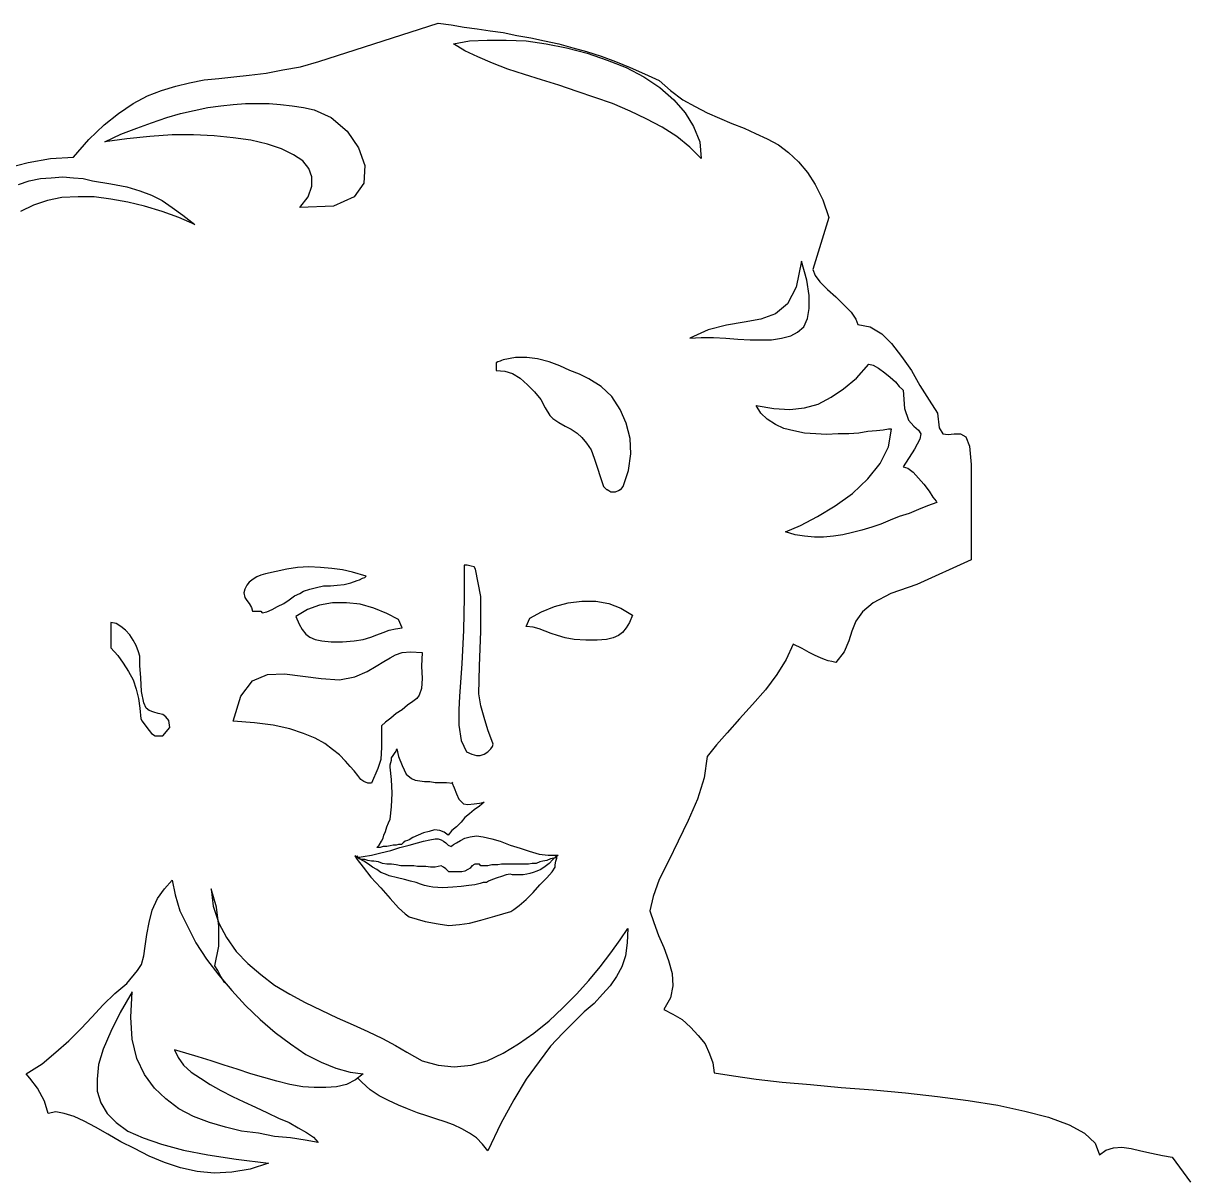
# Model space of a CAD drawing. Extents: x 14564 to 15453, y 74 to 1745.
# Drawn here: x 14948.1 to 15240.8, y 1455.3 to 1744.8 of the extents above; entities that cross this region are included whole.
import ezdxf

# ---------------------------------------------------------------- set-up
doc = ezdxf.new("R2010")
doc.units = 0
doc.header["$LTSCALE"] = 1270
doc.header["$MEASUREMENT"] = 0
doc.layers.get('0').update_dxf_attribs({"linetype": 'CONTINUOUS'})

msp = doc.modelspace()

# ---------------------------------------------------------------- linework, layer by layer
at = {"linetype": 'CONTINUOUS'}
for p, q in [((15022.21, 1735.23), (15052.12, 1744.81)), ((15052.12, 1744.81), (15055.38, 1744.43)), ((15055.38, 1744.43), (15058.64, 1743.85)), ((15058.64, 1743.85), (15061.9, 1743.47)), ((15061.9, 1743.47), (15065.15, 1742.89)), ((15065.15, 1742.89), (15068.41, 1742.51)), ((15068.41, 1742.51), (15071.86, 1741.75)), ((15071.86, 1741.75), (15075.31, 1741.17)), ((15075.31, 1741.17), (15078.76, 1740.4)), ((15055.95, 1739.63), (15059.98, 1740.4)), ((15058.82, 1737.91), (15055.95, 1739.63)), ((15059.98, 1740.4), (15064.38, 1740.59)), ((15064.38, 1740.59), (15069.18, 1740.59)), ((15069.18, 1740.59), (15074.16, 1740.4)), ((15074.16, 1740.4), (15079.15, 1739.63)), ((15078.76, 1740.4), (15082.4, 1739.63)), ((15079.15, 1739.63), (15084.32, 1738.68)), ((15082.4, 1739.63), (15085.86, 1738.68)), ((15084.32, 1738.68), (15089.5, 1737.33)), ((15085.86, 1738.68), (15089.3, 1737.72)), ((15062.08, 1736.37), (15058.82, 1737.91)), ((15065.73, 1734.84), (15062.08, 1736.37)), ((15089.3, 1737.72), (15092.95, 1736.57)), ((15089.5, 1737.33), (15094.48, 1735.61)), ((15092.95, 1736.57), (15096.59, 1735.23)), ((15094.48, 1735.61), (15099.28, 1733.7)), ((15008.98, 1732.35), (15013.2, 1733.12)), ((15013.2, 1733.12), (15017.61, 1733.88)), ((15017.61, 1733.88), (15022.21, 1735.23)), ((15069.56, 1733.31), (15065.73, 1734.84)), ((15073.78, 1731.97), (15069.56, 1733.31)), ((15096.59, 1735.23), (15100.24, 1733.7)), ((15099.28, 1733.7), (15103.68, 1731.4)), ((15100.24, 1733.7), (15103.87, 1732.16)), ((14986.36, 1729.09), (14989.81, 1729.86)), ((14989.81, 1729.86), (14993.45, 1730.63)), ((14993.45, 1730.63), (14997.1, 1731.01)), ((14997.1, 1731.01), (15000.93, 1731.4)), ((15000.93, 1731.4), (15004.76, 1731.78)), ((15004.76, 1731.78), (15008.98, 1732.35)), ((15077.99, 1730.63), (15073.78, 1731.97)), ((15082.4, 1729.28), (15077.99, 1730.63)), ((15103.68, 1731.4), (15107.71, 1728.71)), ((15103.87, 1732.16), (15107.52, 1730.44)), ((15107.52, 1730.44), (15110.39, 1727.94)), ((14975.63, 1724.68), (14979.27, 1726.6)), ((14979.27, 1726.6), (14982.72, 1727.94)), ((14982.72, 1727.94), (14986.36, 1729.09)), ((15087, 1727.75), (15082.4, 1729.28)), ((15091.42, 1726.22), (15087, 1727.75)), ((15107.71, 1728.71), (15111.16, 1725.64)), ((15110.39, 1727.94), (15113.46, 1725.64)), ((14971.98, 1722.19), (14975.63, 1724.68)), ((14990.96, 1722.96), (14994.41, 1723.72)), ((14994.41, 1723.72), (14997.67, 1724.11)), ((14997.67, 1724.11), (15000.74, 1724.49)), ((15000.74, 1724.49), (15003.8, 1724.68)), ((15003.8, 1724.68), (15006.87, 1724.68)), ((15006.87, 1724.68), (15009.75, 1724.68)), ((15009.75, 1724.68), (15012.62, 1724.49)), ((15012.62, 1724.49), (15015.5, 1724.11)), ((15015.5, 1724.11), (15018.38, 1723.72)), ((15018.38, 1723.72), (15021.06, 1723.15)), ((15095.82, 1724.68), (15091.42, 1726.22)), ((15100.24, 1722.76), (15095.82, 1724.68)), ((15111.16, 1725.64), (15114.03, 1722.38)), ((15113.46, 1725.64), (15116.52, 1723.92)), ((15116.52, 1723.92), (15119.59, 1722.38)), ((14968.35, 1719.32), (14971.98, 1722.19)), ((14980.23, 1719.89), (14984.06, 1721.23)), ((14984.06, 1721.23), (14987.52, 1722.19)), ((14987.52, 1722.19), (14990.96, 1722.96)), ((15021.06, 1723.15), (15025.28, 1721.23)), ((15025.28, 1721.23), (15029.3, 1717.79)), ((15104.26, 1720.85), (15100.24, 1722.76)), ((15108.29, 1718.74), (15104.26, 1720.85)), ((15114.03, 1722.38), (15116.15, 1718.93)), ((15119.59, 1722.38), (15122.66, 1721.04)), ((15122.66, 1721.04), (15125.73, 1719.7)), ((14964.51, 1715.67), (14968.35, 1719.32)), ((14972.56, 1717.02), (14976.58, 1718.55)), ((14976.58, 1718.55), (14980.23, 1719.89)), ((15029.3, 1717.79), (15032.18, 1713.57)), ((15111.93, 1716.44), (15108.29, 1718.74)), ((15116.15, 1718.93), (15117.68, 1715.1)), ((15125.73, 1719.7), (15128.8, 1718.55)), ((15128.8, 1718.55), (15131.67, 1717.2)), ((14960.67, 1711.27), (14964.51, 1715.67)), ((14968.53, 1715.1), (14972.56, 1717.02)), ((14974.09, 1715.86), (14968.53, 1715.1)), ((14979.84, 1716.44), (14974.09, 1715.86)), ((14985.4, 1716.83), (14979.84, 1716.44)), ((14990.78, 1716.83), (14985.4, 1716.83)), ((14995.95, 1716.63), (14990.78, 1716.83)), ((15000.74, 1716.06), (14995.95, 1716.63)), ((15005.15, 1715.48), (15000.74, 1716.06)), ((15009.36, 1714.53), (15005.15, 1715.48)), ((15115.19, 1713.76), (15111.93, 1716.44)), ((15117.68, 1715.1), (15118.06, 1710.88)), ((15131.67, 1717.2), (15134.55, 1715.86)), ((15134.55, 1715.86), (15137.42, 1714.33)), ((15012.82, 1713.37), (15009.36, 1714.53)), ((15015.88, 1711.84), (15012.82, 1713.37)), ((15032.18, 1713.57), (15033.71, 1709.15)), ((15118.06, 1710.88), (15115.19, 1713.76)), ((15137.42, 1714.33), (15139.91, 1712.41)), ((15139.91, 1712.41), (15142.41, 1710.11)), ((14944.19, 1708.58), (14949.36, 1709.92)), ((14949.36, 1709.92), (14954.92, 1710.88)), ((14954.92, 1710.88), (14960.67, 1711.27)), ((15018.18, 1710.31), (15015.88, 1711.84)), ((15019.72, 1708.38), (15018.18, 1710.31)), ((15033.71, 1709.15), (15033.52, 1704.75)), ((15142.41, 1710.11), (15144.71, 1707.43)), ((14952.43, 1705.9), (14955.11, 1706.09)), ((14955.11, 1706.09), (14957.99, 1706.28)), ((14957.99, 1706.28), (14960.67, 1706.09)), ((14960.67, 1706.09), (14963.16, 1705.9)), ((15020.48, 1706.28), (15019.72, 1708.38)), ((15020.48, 1703.98), (15020.48, 1706.28)), ((15144.71, 1707.43), (15146.63, 1704.36)), ((14946.87, 1704.36), (14949.55, 1705.32)), ((14949.55, 1705.32), (14952.43, 1705.9)), ((14963.16, 1705.9), (14965.46, 1705.32)), ((14965.46, 1705.32), (14970.07, 1704.55)), ((14970.07, 1704.55), (14974.09, 1703.79)), ((14974.09, 1703.79), (14977.35, 1702.83)), ((15019.53, 1701.29), (15020.48, 1703.98)), ((15033.52, 1704.75), (15031.03, 1701.29)), ((15146.63, 1704.36), (15148.54, 1700.53)), ((14954.15, 1700.34), (14950.71, 1699.19)), ((14957.8, 1701.1), (14954.15, 1700.34)), ((14961.83, 1701.29), (14957.8, 1701.1)), ((14965.85, 1701.29), (14961.83, 1701.29)), ((14970.07, 1700.72), (14965.85, 1701.29)), ((14974.28, 1699.95), (14970.07, 1700.72)), ((14977.35, 1702.83), (14980.23, 1701.68)), ((14980.23, 1701.68), (14982.91, 1700.34)), ((14982.91, 1700.34), (14985.4, 1698.61)), ((15017.42, 1698.61), (15019.53, 1701.29)), ((15031.03, 1701.29), (15025.86, 1698.99)), ((15148.54, 1700.53), (15150.07, 1696.12)), ((14950.71, 1699.19), (14947.45, 1697.66)), ((14978.5, 1698.99), (14974.28, 1699.95)), ((14982.91, 1697.66), (14978.5, 1698.99)), ((14987.13, 1696.12), (14982.91, 1697.66)), ((14985.4, 1698.61), (14988.09, 1696.69)), ((15025.86, 1698.99), (15017.42, 1698.61)), ((14991.15, 1694.4), (14987.13, 1696.12)), ((14988.09, 1696.69), (14991.15, 1694.4)), ((15150.07, 1696.12), (15146.05, 1683.08)), ((15143.17, 1685.19), (15141.83, 1678.68)), ((15144.51, 1680.4), (15143.17, 1685.19)), ((15146.05, 1683.08), (15146.63, 1681.55)), ((15145.09, 1676.56), (15144.51, 1680.4)), ((15146.63, 1681.55), (15147.77, 1680.02)), ((15147.77, 1680.02), (15149.69, 1678.1)), ((15141.83, 1678.68), (15139.72, 1674.46)), ((15149.69, 1678.1), (15151.8, 1676.19)), ((15139.72, 1674.46), (15136.66, 1671.97)), ((15145.09, 1673.3), (15145.09, 1676.56)), ((15151.8, 1676.19), (15153.72, 1674.27)), ((15153.72, 1674.27), (15155.63, 1672.35)), ((15136.66, 1671.97), (15133.02, 1670.63)), ((15144.71, 1670.81), (15145.09, 1673.3)), ((15155.63, 1672.35), (15156.79, 1670.63)), ((15124.38, 1669.09), (15119.78, 1667.94)), ((15128.8, 1669.86), (15124.38, 1669.09)), ((15133.02, 1670.63), (15128.8, 1669.86)), ((15142.21, 1667.37), (15143.75, 1668.71)), ((15143.75, 1668.71), (15144.71, 1670.81)), ((15156.79, 1670.63), (15157.36, 1669.28)), ((15157.36, 1669.28), (15160.42, 1668.71)), ((15160.42, 1668.71), (15163.31, 1666.98)), ((15119.78, 1667.94), (15115.19, 1665.83)), ((15115.19, 1665.83), (15118.06, 1666.02)), ((15118.06, 1666.02), (15121.13, 1666.02)), ((15121.13, 1666.02), (15124.2, 1665.83)), ((15124.2, 1665.83), (15127.26, 1665.64)), ((15127.26, 1665.64), (15130.33, 1665.45)), ((15130.33, 1665.45), (15133.02, 1665.45)), ((15133.02, 1665.45), (15135.69, 1665.45)), ((15135.69, 1665.45), (15138.19, 1665.83)), ((15138.19, 1665.83), (15140.49, 1666.41)), ((15140.49, 1666.41), (15142.21, 1667.37)), ((15163.31, 1666.98), (15165.8, 1664.49)), ((15165.8, 1664.49), (15168.29, 1661.23)), ((15067.07, 1659.89), (15066.69, 1659.69)), ((15066.69, 1659.69), (15066.69, 1657.78)), ((15067.64, 1660.08), (15067.07, 1659.89)), ((15068.03, 1660.27), (15067.64, 1660.08)), ((15068.41, 1660.46), (15068.03, 1660.27)), ((15071.48, 1661.04), (15068.41, 1660.46)), ((15074.35, 1661.04), (15071.48, 1661.04)), ((15077.04, 1660.65), (15074.35, 1661.04)), ((15079.91, 1659.89), (15077.04, 1660.65)), ((15082.6, 1658.93), (15079.91, 1659.89)), ((15156.98, 1655.86), (15160.05, 1659.32)), ((15160.05, 1659.32), (15161.19, 1659.12)), ((15168.29, 1661.23), (15170.78, 1657.78)), ((15066.69, 1657.78), (15068.79, 1657.59)), ((15068.79, 1657.59), (15070.71, 1657.02)), ((15070.71, 1657.02), (15072.63, 1655.86)), ((15085.09, 1657.78), (15082.6, 1658.93)), ((15087.58, 1656.82), (15085.09, 1657.78)), ((15089.88, 1655.67), (15087.58, 1656.82)), ((15161.19, 1659.12), (15162.54, 1658.35)), ((15162.54, 1658.35), (15164.07, 1657.2)), ((15164.07, 1657.2), (15165.41, 1656.06)), ((15170.78, 1657.78), (15172.89, 1653.95)), ((15072.63, 1655.86), (15074.55, 1654.13)), ((15074.55, 1654.13), (15076.27, 1652.41)), ((15092.95, 1653.76), (15089.88, 1655.67)), ((15095.63, 1651.26), (15092.95, 1653.76)), ((15153.72, 1653.18), (15156.98, 1655.86)), ((15165.41, 1656.06), (15166.75, 1654.9)), ((15166.75, 1654.9), (15167.71, 1653.76)), ((15167.71, 1653.76), (15168.48, 1652.99)), ((15172.89, 1653.95), (15175.19, 1650.3)), ((15076.27, 1652.41), (15077.81, 1650.5)), ((15077.81, 1650.5), (15078.95, 1648.38)), ((15097.74, 1648), (15095.63, 1651.26)), ((15147.39, 1649.34), (15150.65, 1651.07)), ((15150.65, 1651.07), (15153.72, 1653.18)), ((15168.48, 1652.99), (15168.67, 1652.8)), ((15168.67, 1652.8), (15169.05, 1648.2)), ((15078.95, 1648.38), (15080.11, 1646.47)), ((15099.28, 1644.55), (15097.74, 1648)), ((15133.02, 1647.04), (15131.86, 1648.96)), ((15131.86, 1648.96), (15136.27, 1648.2)), ((15136.27, 1648.2), (15140.3, 1648)), ((15140.3, 1648), (15143.94, 1648.38)), ((15143.94, 1648.38), (15147.39, 1649.34)), ((15169.05, 1648.2), (15170.01, 1645.32)), ((15175.19, 1650.3), (15177.29, 1647.04)), ((15080.11, 1646.47), (15080.87, 1645.7)), ((15080.87, 1645.7), (15082.4, 1644.74)), ((15082.4, 1644.74), (15083.94, 1643.78)), ((15134.55, 1645.51), (15133.02, 1647.04)), ((15136.66, 1644.17), (15134.55, 1645.51)), ((15170.01, 1645.32), (15171.36, 1643.78)), ((15177.29, 1647.04), (15177.68, 1643.41)), ((15083.94, 1643.78), (15085.47, 1643.02)), ((15085.47, 1643.02), (15087, 1642.06)), ((15087, 1642.06), (15088.16, 1640.91)), ((15100.24, 1640.72), (15099.28, 1644.55)), ((15138.76, 1643.21), (15136.66, 1644.17)), ((15141.25, 1642.64), (15138.76, 1643.21)), ((15143.94, 1642.06), (15141.25, 1642.64)), ((15146.81, 1641.87), (15143.94, 1642.06)), ((15149.5, 1641.68), (15146.81, 1641.87)), ((15152.37, 1641.87), (15149.5, 1641.68)), ((15155.06, 1641.87), (15152.37, 1641.87)), ((15157.55, 1642.06), (15155.06, 1641.87)), ((15159.85, 1642.44), (15157.55, 1642.06)), ((15161.96, 1642.64), (15159.85, 1642.44)), ((15163.68, 1642.82), (15161.96, 1642.64)), ((15165.03, 1643.02), (15163.68, 1642.82)), ((15165.8, 1643.02), (15165.03, 1643.02)), ((15165.03, 1638.61), (15165.8, 1643.02)), ((15171.36, 1643.78), (15172.5, 1642.82)), ((15172.5, 1642.82), (15173.08, 1641.87)), ((15173.08, 1641.87), (15172.89, 1640.52)), ((15177.68, 1643.41), (15178.64, 1641.87)), ((15178.64, 1641.87), (15179.98, 1641.68)), ((15179.98, 1641.68), (15181.51, 1641.87)), ((15181.51, 1641.87), (15183.05, 1641.87)), ((15183.05, 1641.87), (15184.39, 1641.1)), ((15088.16, 1640.91), (15089.3, 1639.57)), ((15089.3, 1639.57), (15090.46, 1637.85)), ((15100.42, 1636.89), (15100.24, 1640.72)), ((15172.89, 1640.52), (15171.54, 1638.03)), ((15184.39, 1641.1), (15185.35, 1638.8)), ((15185.35, 1638.8), (15185.73, 1634.2)), ((15090.46, 1637.85), (15091.22, 1635.73)), ((15099.85, 1632.67), (15100.42, 1636.89)), ((15162.92, 1634.39), (15165.03, 1638.61)), ((15171.54, 1638.03), (15168.67, 1633.63)), ((15091.22, 1635.73), (15093.52, 1628.64)), ((15159.85, 1630.56), (15162.92, 1634.39)), ((15168.67, 1633.63), (15169.82, 1633.24)), ((15169.82, 1633.24), (15171.16, 1632.29)), ((15185.73, 1634.2), (15185.73, 1610.24)), ((15098.51, 1628.64), (15099.85, 1632.67)), ((15156.02, 1626.91), (15159.85, 1630.56)), ((15171.16, 1632.29), (15172.5, 1630.75)), ((15172.5, 1630.75), (15173.85, 1629.21)), ((15093.52, 1628.64), (15094.29, 1627.87)), ((15094.29, 1627.87), (15094.48, 1627.87)), ((15094.48, 1627.87), (15094.86, 1627.68)), ((15094.86, 1627.68), (15095.44, 1627.3)), ((15095.44, 1627.3), (15096.02, 1627.3)), ((15096.02, 1627.3), (15096.59, 1627.3)), ((15096.59, 1627.3), (15097.35, 1627.68)), ((15097.35, 1627.68), (15097.74, 1627.87)), ((15097.74, 1627.87), (15097.93, 1627.87)), ((15097.93, 1627.87), (15098.51, 1628.64)), ((15173.85, 1629.21), (15175.19, 1627.49)), ((15175.19, 1627.49), (15176.15, 1625.96)), ((15151.61, 1623.85), (15156.02, 1626.91)), ((15177.1, 1624.61), (15174.8, 1623.85)), ((15176.15, 1625.96), (15176.92, 1625)), ((15176.92, 1625), (15177.1, 1624.61)), ((15147.2, 1621.17), (15151.61, 1623.85)), ((15170.2, 1621.93), (15167.71, 1621.17)), ((15172.5, 1622.89), (15170.2, 1621.93)), ((15174.8, 1623.85), (15172.5, 1622.89)), ((15139.15, 1617.33), (15142.98, 1618.86)), ((15142.98, 1618.86), (15147.2, 1621.17)), ((15160.81, 1618.48), (15158.32, 1617.72)), ((15163.11, 1619.25), (15160.81, 1618.48)), ((15165.41, 1620.21), (15163.11, 1619.25)), ((15167.71, 1621.17), (15165.41, 1620.21)), ((15141.64, 1616.56), (15139.15, 1617.33)), ((15143.94, 1616.18), (15141.64, 1616.56)), ((15146.43, 1615.99), (15143.94, 1616.18)), ((15148.73, 1615.99), (15146.43, 1615.99)), ((15151.23, 1616.18), (15148.73, 1615.99)), ((15153.53, 1616.56), (15151.23, 1616.18)), ((15156.02, 1617.14), (15153.53, 1616.56)), ((15158.32, 1617.72), (15156.02, 1617.14)), ((15185.73, 1610.24), (15172.12, 1604.1)), ((15008.79, 1606.79), (15007.64, 1606.4)), ((15011.48, 1607.36), (15008.79, 1606.79)), ((15014.16, 1607.94), (15011.48, 1607.36)), ((15016.84, 1608.32), (15014.16, 1607.94)), ((15019.72, 1608.51), (15016.84, 1608.32)), ((15022.6, 1608.32), (15019.72, 1608.51)), ((15025.47, 1608.13), (15022.6, 1608.32)), ((15028.15, 1607.74), (15025.47, 1608.13)), ((15030.65, 1607.17), (15028.15, 1607.74)), ((15034.09, 1606.21), (15030.65, 1607.17)), ((15058.64, 1608.9), (15058.64, 1600.84)), ((15059.4, 1608.9), (15058.64, 1608.9)), ((15060.36, 1608.7), (15059.4, 1608.9)), ((15061.13, 1608.51), (15060.36, 1608.7)), ((15061.51, 1607.94), (15061.13, 1608.51)), ((15062.85, 1601.04), (15061.51, 1607.94)), ((15004.19, 1603.91), (15003.62, 1602.95)), ((15004.76, 1604.68), (15004.19, 1603.91)), ((15005.72, 1605.44), (15004.76, 1604.68)), ((15006.69, 1606.02), (15005.72, 1605.44)), ((15007.64, 1606.4), (15006.69, 1606.02)), ((15021.64, 1603.34), (15023.36, 1603.72)), ((15023.36, 1603.72), (15025.09, 1603.72)), ((15025.09, 1603.72), (15026.81, 1603.91)), ((15026.81, 1603.91), (15028.53, 1604.1)), ((15028.53, 1604.1), (15030.26, 1604.48)), ((15030.26, 1604.48), (15031.79, 1605.07)), ((15031.79, 1605.07), (15032.37, 1605.25)), ((15032.37, 1605.25), (15033.14, 1605.64)), ((15033.14, 1605.64), (15033.71, 1605.83)), ((15033.71, 1605.83), (15034.09, 1606.21)), ((15172.12, 1604.1), (15165.6, 1601.81)), ((15003.62, 1602.95), (15003.43, 1601.99)), ((15003.43, 1601.99), (15003.62, 1600.84)), ((15003.62, 1600.84), (15004.19, 1600.08)), ((15014.74, 1600.27), (15016.08, 1601.23)), ((15016.08, 1601.23), (15017.42, 1601.81)), ((15017.42, 1601.81), (15018.38, 1602.38)), ((15018.38, 1602.38), (15019.91, 1602.95)), ((15019.91, 1602.95), (15021.64, 1603.34)), ((15058.64, 1600.84), (15058.44, 1592.6)), ((15062.85, 1592.41), (15062.85, 1601.04)), ((15165.6, 1601.81), (15161.19, 1599.51)), ((15004.19, 1600.08), (15004.76, 1599.31)), ((15004.76, 1599.31), (15005.34, 1598.35)), ((15005.34, 1598.35), (15005.53, 1597.39)), ((15009.18, 1597.2), (15010.52, 1597.78)), ((15010.52, 1597.78), (15011.86, 1598.55)), ((15011.86, 1598.55), (15013.39, 1599.31)), ((15013.39, 1599.31), (15014.74, 1600.27)), ((15019.34, 1597.78), (15016.46, 1596.05)), ((15022.4, 1598.92), (15019.34, 1597.78)), ((15025.66, 1599.51), (15022.4, 1598.92)), ((15029.12, 1599.51), (15025.66, 1599.51)), ((15032.56, 1599.12), (15029.12, 1599.51)), ((15036.01, 1598.16), (15032.56, 1599.12)), ((15039.27, 1596.82), (15036.01, 1598.16)), ((15077.99, 1597.2), (15081.25, 1598.55)), ((15081.25, 1598.55), (15084.7, 1599.51)), ((15084.7, 1599.51), (15088.16, 1599.88)), ((15088.16, 1599.88), (15091.6, 1599.88)), ((15091.6, 1599.88), (15094.86, 1599.31)), ((15094.86, 1599.31), (15097.93, 1598.16)), ((15097.93, 1598.16), (15100.81, 1596.43)), ((15161.19, 1599.51), (15158.51, 1597.2)), ((15005.53, 1597.39), (15006.3, 1597.39)), ((15006.3, 1597.39), (15007.06, 1597.39)), ((15007.06, 1597.39), (15007.64, 1597.39)), ((15007.64, 1597.39), (15008.02, 1597.01)), ((15008.02, 1597.01), (15009.18, 1597.2)), ((15016.46, 1596.05), (15017.23, 1594.13)), ((15042.14, 1595.29), (15039.27, 1596.82)), ((15043.1, 1593.18), (15042.14, 1595.29)), ((15074.16, 1593.56), (15075.12, 1595.67)), ((15075.12, 1595.67), (15077.99, 1597.2)), ((15100.81, 1596.43), (15100.04, 1594.52)), ((15156.79, 1594.9), (15155.83, 1592.41)), ((15158.51, 1597.2), (15156.79, 1594.9)), ((14970.07, 1594.52), (14970.07, 1588.19)), ((14971.41, 1594.33), (14970.07, 1594.52)), ((14972.56, 1593.56), (14971.41, 1594.33)), ((14973.71, 1592.6), (14972.56, 1593.56)), ((14974.86, 1591.45), (14973.71, 1592.6)), ((15017.23, 1594.13), (15017.99, 1592.79)), ((15017.99, 1592.79), (15018.95, 1591.64)), ((15036.78, 1591.45), (15038.31, 1592.03)), ((15038.31, 1592.03), (15039.84, 1592.6)), ((15039.84, 1592.6), (15041.38, 1592.99)), ((15041.38, 1592.99), (15043.1, 1593.18)), ((15058.44, 1592.6), (15058.06, 1584.17)), ((15062.47, 1583.59), (15062.85, 1592.41)), ((15075.89, 1593.36), (15074.16, 1593.56)), ((15077.42, 1592.99), (15075.89, 1593.36)), ((15078.95, 1592.41), (15077.42, 1592.99)), ((15080.48, 1591.83), (15078.95, 1592.41)), ((15098.32, 1592.03), (15097.35, 1591.26)), ((15099.28, 1593.18), (15098.32, 1592.03)), ((15100.04, 1594.52), (15099.28, 1593.18)), ((15155.83, 1592.41), (15155.06, 1589.92)), ((14975.63, 1590.11), (14974.86, 1591.45)), ((14976.4, 1588.77), (14975.63, 1590.11)), ((15018.95, 1591.64), (15019.91, 1590.87)), ((15019.91, 1590.87), (15021.25, 1590.3)), ((15021.25, 1590.3), (15022.97, 1589.92)), ((15022.97, 1589.92), (15025.28, 1589.73)), ((15025.28, 1589.73), (15028.15, 1589.73)), ((15028.15, 1589.73), (15031.03, 1589.92)), ((15031.03, 1589.92), (15033.33, 1590.3)), ((15033.33, 1590.3), (15035.25, 1590.87)), ((15035.25, 1590.87), (15036.78, 1591.45)), ((15082.02, 1591.26), (15080.48, 1591.83)), ((15083.94, 1590.69), (15082.02, 1591.26)), ((15086.24, 1590.3), (15083.94, 1590.69)), ((15089.12, 1590.11), (15086.24, 1590.3)), ((15091.99, 1590.11), (15089.12, 1590.11)), ((15094.29, 1590.3), (15091.99, 1590.11)), ((15096.02, 1590.69), (15094.29, 1590.3)), ((15097.35, 1591.26), (15096.02, 1590.69)), ((15141.07, 1589.15), (15139.34, 1585.31)), ((15143.37, 1588), (15141.07, 1589.15)), ((15155.06, 1589.92), (15153.91, 1587.23)), ((14970.07, 1588.19), (14971.79, 1586.27)), ((14971.79, 1586.27), (14973.14, 1584.36)), ((14976.97, 1587.23), (14976.4, 1588.77)), ((14977.35, 1586.08), (14976.97, 1587.23)), ((14977.35, 1583.78), (14977.35, 1586.08)), ((15040.04, 1585.7), (15041.38, 1586.47)), ((15041.38, 1586.47), (15043.1, 1587.04)), ((15043.1, 1587.04), (15045.21, 1587.23)), ((15045.21, 1587.23), (15048.09, 1587.04)), ((15048.09, 1587.04), (15047.9, 1583.59)), ((15145.09, 1587.04), (15143.37, 1588)), ((15146.63, 1586.27), (15145.09, 1587.04)), ((15147.97, 1585.7), (15146.63, 1586.27)), ((15153.91, 1587.23), (15151.8, 1584.55)), ((14973.14, 1584.36), (14974.48, 1582.25)), ((14977.54, 1580.71), (14977.35, 1583.78)), ((15034.29, 1582.25), (15036.59, 1583.59)), ((15036.59, 1583.59), (15038.51, 1584.74)), ((15038.51, 1584.74), (15040.04, 1585.7)), ((15047.9, 1583.59), (15048.09, 1580.52)), ((15058.06, 1584.17), (15057.48, 1576.12)), ((15062.27, 1576.69), (15062.47, 1583.59)), ((15139.34, 1585.31), (15137.04, 1581.48)), ((15148.93, 1585.31), (15147.97, 1585.7)), ((15149.88, 1584.93), (15148.93, 1585.31)), ((15150.84, 1584.74), (15149.88, 1584.93)), ((15151.8, 1584.55), (15150.84, 1584.74)), ((14974.48, 1582.25), (14975.63, 1580.14)), ((14977.74, 1577.26), (14977.54, 1580.71)), ((15005.53, 1579.95), (15009.36, 1581.48)), ((15009.36, 1581.48), (15013.58, 1581.67)), ((15013.58, 1581.67), (15018.18, 1581.1)), ((15018.18, 1581.1), (15022.79, 1580.52)), ((15022.79, 1580.52), (15027.39, 1580.14)), ((15027.39, 1580.14), (15031.22, 1580.91)), ((15031.22, 1580.91), (15034.29, 1582.25)), ((15048.09, 1580.52), (15047.9, 1578.03)), ((15137.04, 1581.48), (15134.16, 1577.65)), ((14975.63, 1580.14), (14976.4, 1577.84)), ((14976.4, 1577.84), (14976.97, 1575.54)), ((15002.66, 1576.12), (15005.53, 1579.95)), ((15047.9, 1578.03), (15047.32, 1576.31)), ((15134.16, 1577.65), (15130.9, 1574.01)), ((14976.97, 1575.54), (14977.35, 1573.05)), ((14978.31, 1574.39), (14977.74, 1577.26)), ((14978.89, 1573.05), (14978.31, 1574.39)), ((15000.74, 1569.79), (15002.66, 1576.12)), ((15045.79, 1574.78), (15044.45, 1573.82)), ((15046.75, 1575.54), (15045.79, 1574.78)), ((15047.32, 1576.31), (15046.75, 1575.54)), ((15057.48, 1576.12), (15057.29, 1572.66)), ((15062.85, 1573.62), (15062.27, 1576.69)), ((14977.35, 1573.05), (14977.54, 1570.36)), ((14979.65, 1572.47), (14978.89, 1573.05)), ((14980.8, 1572.09), (14979.65, 1572.47)), ((14981.96, 1571.7), (14980.8, 1572.09)), ((14983.1, 1571.52), (14981.96, 1571.7)), ((14983.87, 1570.94), (14983.1, 1571.52)), ((15041.57, 1571.7), (15040.23, 1570.56)), ((15043.1, 1572.66), (15041.57, 1571.7)), ((15044.45, 1573.82), (15043.1, 1572.66)), ((15057.29, 1572.66), (15057.29, 1568.83)), ((15063.62, 1570.75), (15062.85, 1573.62)), ((15130.9, 1574.01), (15127.64, 1570.36)), ((14977.54, 1570.36), (14977.93, 1569.79)), ((14977.93, 1569.79), (14979.08, 1568.26)), ((14984.63, 1569.98), (14983.87, 1570.94)), ((14984.83, 1568.26), (14984.63, 1569.98)), ((15006.11, 1569.4), (15000.74, 1569.79)), ((15010.71, 1568.83), (15006.11, 1569.4)), ((15014.92, 1567.87), (15010.71, 1568.83)), ((15038.89, 1569.6), (15037.93, 1568.64)), ((15037.93, 1568.64), (15037.93, 1563.27)), ((15040.23, 1570.56), (15038.89, 1569.6)), ((15057.29, 1568.83), (15057.87, 1565)), ((15064.57, 1567.68), (15063.62, 1570.75)), ((15127.64, 1570.36), (15124.58, 1566.91)), ((14979.08, 1568.26), (14980.23, 1566.73)), ((14980.23, 1566.73), (14981.19, 1566.14)), ((14981.19, 1566.14), (14983.1, 1566.14)), ((14983.1, 1566.14), (14984.83, 1568.26)), ((15018.38, 1566.73), (15014.92, 1567.87)), ((15021.25, 1565.57), (15018.38, 1566.73)), ((15065.92, 1564.04), (15064.57, 1567.68)), ((15124.58, 1566.91), (15121.9, 1563.84)), ((15023.74, 1564.23), (15021.25, 1565.57)), ((15025.66, 1562.7), (15023.74, 1564.23)), ((15027.39, 1561.35), (15025.66, 1562.7)), ((15037.93, 1563.27), (15037.74, 1560.21)), ((15041.57, 1562.31), (15041.77, 1562.89)), ((15041.77, 1562.89), (15042.14, 1560.97)), ((15057.87, 1565), (15059.21, 1562.12)), ((15064.57, 1562.12), (15065.34, 1562.89)), ((15065.34, 1562.89), (15065.73, 1563.47)), ((15065.73, 1563.47), (15065.92, 1564.04)), ((15121.9, 1563.84), (15119.59, 1560.97)), ((15028.92, 1559.82), (15027.39, 1561.35)), ((15030.07, 1558.48), (15028.92, 1559.82)), ((15037.74, 1560.21), (15036.97, 1557.91)), ((15040.23, 1559.44), (15040.42, 1560.01)), ((15040.42, 1560.58), (15040.81, 1561.17)), ((15040.42, 1560.01), (15040.42, 1560.58)), ((15040.81, 1561.17), (15041.19, 1561.74)), ((15041.19, 1561.74), (15041.57, 1562.31)), ((15042.14, 1560.97), (15043.1, 1558.67)), ((15059.21, 1562.12), (15060.55, 1561.54)), ((15060.55, 1561.54), (15061.7, 1561.17)), ((15061.7, 1561.17), (15062.66, 1561.17)), ((15062.66, 1561.17), (15063.62, 1561.54)), ((15063.62, 1561.54), (15064.57, 1562.12)), ((15119.59, 1560.97), (15118.82, 1555.6)), ((15031.03, 1557.32), (15030.07, 1558.48)), ((15031.99, 1556.18), (15031.03, 1557.32)), ((15036.97, 1557.91), (15035.44, 1554.26)), ((15040.04, 1558.86), (15040.23, 1559.44)), ((15040.04, 1558.28), (15040.04, 1558.86)), ((15040.42, 1555.22), (15040.04, 1558.28)), ((15043.1, 1558.67), (15044.06, 1556.56)), ((15032.75, 1555.22), (15031.99, 1556.18)), ((15033.52, 1554.65), (15032.75, 1555.22)), ((15034.48, 1554.26), (15033.52, 1554.65)), ((15035.44, 1554.26), (15034.48, 1554.26)), ((15040.61, 1551.77), (15040.42, 1555.22)), ((15044.06, 1556.56), (15045.4, 1555.41)), ((15045.4, 1555.41), (15046.36, 1555.02)), ((15046.36, 1555.02), (15047.52, 1554.84)), ((15047.52, 1554.84), (15048.66, 1554.65)), ((15048.66, 1554.65), (15050.01, 1554.65)), ((15050.01, 1554.65), (15051.35, 1554.45)), ((15051.35, 1554.45), (15052.69, 1554.45)), ((15052.69, 1554.45), (15054.22, 1554.45)), ((15054.22, 1554.45), (15055.76, 1554.26)), ((15055.57, 1554.45), (15056.14, 1553.11)), ((15055.76, 1554.26), (15055.57, 1554.45)), ((15118.82, 1555.6), (15117.1, 1550.23)), ((15040.42, 1548.32), (15040.61, 1551.77)), ((15056.14, 1553.11), (15056.72, 1551.58)), ((15056.72, 1551.58), (15057.29, 1550.23)), ((15040.04, 1545.25), (15040.42, 1548.32)), ((15057.29, 1550.23), (15058.44, 1549.09)), ((15058.44, 1549.09), (15059.59, 1548.89)), ((15059.59, 1548.89), (15061.13, 1549.09)), ((15061.13, 1549.09), (15062.47, 1549.28)), ((15062.47, 1548.51), (15061.13, 1547.56)), ((15063.62, 1549.47), (15062.47, 1548.51)), ((15062.47, 1549.28), (15063.62, 1549.47)), ((15117.1, 1550.23), (15114.8, 1544.87)), ((15039.65, 1544.3), (15040.04, 1545.25)), ((15058.82, 1545.63), (15057.87, 1544.48)), ((15059.98, 1546.59), (15058.82, 1545.63)), ((15061.13, 1547.56), (15059.98, 1546.59)), ((15038.51, 1541.23), (15038.89, 1542.18)), ((15038.89, 1542.18), (15039.27, 1543.33)), ((15039.27, 1543.33), (15039.65, 1544.3)), ((15049.82, 1542.18), (15048.47, 1541.8)), ((15051.16, 1542.57), (15049.82, 1542.18)), ((15052.5, 1542.37), (15051.16, 1542.57)), ((15053.65, 1541.99), (15052.5, 1542.37)), ((15055.57, 1542.37), (15054.61, 1541.23)), ((15056.72, 1543.33), (15055.57, 1542.37)), ((15057.87, 1544.48), (15056.72, 1543.33)), ((15114.8, 1544.87), (15112.31, 1539.69)), ((15037.35, 1538.74), (15037.93, 1539.69)), ((15037.93, 1539.69), (15038.31, 1540.46)), ((15038.31, 1540.46), (15038.51, 1541.23)), ((15043.3, 1539.31), (15042.91, 1538.92)), ((15043.87, 1539.69), (15043.3, 1539.31)), ((15044.45, 1539.88), (15043.87, 1539.69)), ((15044.83, 1540.08), (15044.45, 1539.88)), ((15045.79, 1540.65), (15044.83, 1540.08)), ((15044.83, 1538.74), (15046.94, 1539.31)), ((15047.13, 1541.23), (15045.79, 1540.65)), ((15046.94, 1539.31), (15048.47, 1539.69)), ((15048.47, 1541.8), (15047.13, 1541.23)), ((15048.47, 1539.69), (15050.01, 1540.08)), ((15050.01, 1540.08), (15051.35, 1540.27)), ((15051.35, 1540.27), (15052.12, 1540.27)), ((15052.12, 1540.27), (15052.88, 1540.08)), ((15052.88, 1540.08), (15053.46, 1539.69)), ((15053.46, 1539.69), (15054.03, 1539.31)), ((15054.61, 1541.23), (15053.65, 1541.99)), ((15054.03, 1539.31), (15054.61, 1538.74)), ((15055.95, 1538.92), (15056.72, 1539.31)), ((15056.72, 1539.31), (15057.68, 1539.88)), ((15057.68, 1539.88), (15058.82, 1540.46)), ((15058.82, 1540.46), (15060.17, 1540.84)), ((15060.17, 1540.84), (15061.7, 1541.04)), ((15061.7, 1541.04), (15063.43, 1540.84)), ((15063.43, 1540.84), (15065.53, 1540.27)), ((15065.53, 1540.27), (15067.64, 1539.69)), ((15067.64, 1539.69), (15070.13, 1538.74)), ((15112.31, 1539.69), (15109.82, 1534.71)), ((15035.44, 1536.24), (15037.74, 1536.82)), ((15036.78, 1538.15), (15037.35, 1538.74)), ((15037.55, 1538.15), (15036.78, 1538.15)), ((15038.31, 1538.35), (15037.55, 1538.15)), ((15037.74, 1536.82), (15040.23, 1537.39)), ((15039.27, 1538.35), (15038.31, 1538.35)), ((15040.04, 1538.54), (15039.27, 1538.35)), ((15040.81, 1538.74), (15040.04, 1538.54)), ((15040.23, 1537.39), (15042.53, 1538.15)), ((15041.57, 1538.74), (15040.81, 1538.74)), ((15042.14, 1538.92), (15041.57, 1538.74)), ((15042.91, 1538.92), (15042.14, 1538.92)), ((15042.53, 1538.15), (15044.83, 1538.74)), ((15054.61, 1538.74), (15055.38, 1538.35)), ((15055.38, 1538.35), (15055.57, 1538.54)), ((15055.57, 1538.54), (15055.95, 1538.92)), ((15070.13, 1538.74), (15072.63, 1537.97)), ((15072.63, 1537.97), (15074.93, 1537.2)), ((15074.93, 1537.2), (15077.42, 1536.43)), ((15077.42, 1536.43), (15079.72, 1536.24)), ((15032.37, 1535.28), (15031.22, 1536.05)), ((15031.22, 1536.05), (15031.79, 1535.09)), ((15031.79, 1536.05), (15031.79, 1535.85)), ((15031.99, 1535.85), (15031.79, 1536.05)), ((15031.79, 1535.85), (15031.79, 1535.67)), ((15031.79, 1535.67), (15033.33, 1535.85)), ((15031.79, 1535.09), (15033.33, 1533.18)), ((15031.99, 1535.67), (15031.99, 1535.85)), ((15032.18, 1535.48), (15031.99, 1535.67)), ((15032.37, 1535.48), (15032.18, 1535.48)), ((15032.56, 1535.28), (15032.37, 1535.48)), ((15033.52, 1534.71), (15032.37, 1535.28)), ((15032.75, 1535.09), (15032.56, 1535.28)), ((15032.95, 1535.09), (15032.75, 1535.09)), ((15033.71, 1535.09), (15032.95, 1535.09)), ((15033.33, 1535.85), (15035.44, 1536.24)), ((15034.67, 1533.94), (15033.52, 1534.71)), ((15034.48, 1534.9), (15033.71, 1535.09)), ((15035.44, 1534.71), (15034.48, 1534.9)), ((15035.63, 1533.18), (15034.67, 1533.94)), ((15036.01, 1534.71), (15035.44, 1534.71)), ((15037.17, 1534.52), (15036.01, 1534.71)), ((15038.12, 1534.13), (15037.17, 1534.52)), ((15039.27, 1533.94), (15038.12, 1534.13)), ((15040.42, 1533.94), (15039.27, 1533.94)), ((15041.57, 1533.75), (15040.42, 1533.94)), ((15042.73, 1533.56), (15041.57, 1533.75)), ((15044.06, 1533.56), (15042.73, 1533.56)), ((15045.21, 1533.56), (15044.06, 1533.56)), ((15045.98, 1533.56), (15045.21, 1533.56)), ((15046.94, 1533.36), (15045.98, 1533.56)), ((15052.88, 1533.56), (15052.12, 1533.36)), ((15053.46, 1533.18), (15052.88, 1533.56)), ((15060.55, 1533.56), (15060.17, 1532.98)), ((15060.74, 1533.56), (15060.55, 1533.56)), ((15060.94, 1533.75), (15060.74, 1533.56)), ((15061.31, 1533.94), (15060.94, 1533.75)), ((15061.51, 1533.94), (15061.31, 1533.94)), ((15061.7, 1533.94), (15061.51, 1533.94)), ((15062.08, 1533.94), (15061.7, 1533.94)), ((15062.27, 1533.94), (15062.08, 1533.94)), ((15062.47, 1533.94), (15062.27, 1533.94)), ((15062.85, 1533.56), (15062.47, 1533.94)), ((15063.81, 1533.56), (15062.85, 1533.56)), ((15064.57, 1533.56), (15063.81, 1533.56)), ((15065.53, 1533.75), (15064.57, 1533.56)), ((15066.3, 1533.75), (15065.53, 1533.75)), ((15067.07, 1533.75), (15066.3, 1533.75)), ((15068.03, 1533.94), (15067.07, 1533.75)), ((15068.79, 1533.94), (15068.03, 1533.94)), ((15069.75, 1533.94), (15068.79, 1533.94)), ((15073.97, 1533.94), (15069.75, 1533.94)), ((15074.74, 1533.94), (15073.97, 1533.94)), ((15075.69, 1534.13), (15074.74, 1533.94)), ((15076.65, 1534.13), (15075.69, 1534.13)), ((15077.61, 1534.52), (15076.65, 1534.13)), ((15078.38, 1534.71), (15077.61, 1534.52)), ((15079.34, 1534.9), (15078.38, 1534.71)), ((15079.91, 1534.13), (15078.95, 1533.36)), ((15080.3, 1535.28), (15079.34, 1534.9)), ((15079.72, 1536.24), (15081.83, 1536.24)), ((15080.87, 1535.09), (15079.91, 1534.13)), ((15081.07, 1535.48), (15080.3, 1535.28)), ((15081.83, 1536.05), (15080.87, 1535.09)), ((15081.25, 1535.48), (15081.07, 1535.48)), ((15081.64, 1535.85), (15081.25, 1535.48)), ((15081.44, 1533.75), (15081.64, 1534.71)), ((15081.44, 1533.18), (15081.44, 1533.75)), ((15082.02, 1536.05), (15081.64, 1535.85)), ((15081.64, 1534.71), (15081.83, 1535.48)), ((15081.83, 1536.24), (15082.21, 1536.24)), ((15081.83, 1535.48), (15081.83, 1536.05)), ((15082.21, 1536.24), (15082.02, 1536.05)), ((15109.82, 1534.71), (15107.52, 1530.11)), ((15033.33, 1533.18), (15035.25, 1530.68)), ((15035.25, 1530.68), (15037.74, 1528)), ((15036.78, 1532.6), (15035.63, 1533.18)), ((15037.74, 1531.83), (15036.78, 1532.6)), ((15038.89, 1531.45), (15037.74, 1531.83)), ((15039.84, 1531.06), (15038.89, 1531.45)), ((15041.96, 1530.49), (15039.84, 1531.06)), ((15043.68, 1530.11), (15041.96, 1530.49)), ((15048.09, 1533.36), (15046.94, 1533.36)), ((15049.05, 1533.36), (15048.09, 1533.36)), ((15050.2, 1533.18), (15049.05, 1533.36)), ((15051.35, 1533.18), (15050.2, 1533.18)), ((15052.12, 1533.36), (15051.35, 1533.18)), ((15054.03, 1532.79), (15053.46, 1533.18)), ((15054.42, 1532.41), (15054.03, 1532.79)), ((15054.8, 1532.02), (15054.42, 1532.41)), ((15055.57, 1532.02), (15054.8, 1532.02)), ((15056.34, 1532.02), (15055.57, 1532.02)), ((15057.29, 1532.02), (15056.34, 1532.02)), ((15058.06, 1532.02), (15057.29, 1532.02)), ((15058.82, 1532.22), (15058.06, 1532.02)), ((15059.59, 1532.6), (15058.82, 1532.22)), ((15060.17, 1532.98), (15059.59, 1532.6)), ((15066.87, 1530.49), (15065.73, 1530.11)), ((15068.03, 1530.87), (15066.87, 1530.49)), ((15069.18, 1531.26), (15068.03, 1530.87)), ((15070.13, 1531.45), (15069.18, 1531.26)), ((15070.71, 1531.26), (15070.13, 1531.45)), ((15071.67, 1531.26), (15070.71, 1531.26)), ((15072.63, 1531.26), (15071.67, 1531.26)), ((15073.39, 1531.26), (15072.63, 1531.26)), ((15074.35, 1531.45), (15073.39, 1531.26)), ((15075.12, 1531.64), (15074.35, 1531.45)), ((15075.89, 1531.83), (15075.12, 1531.64)), ((15076.85, 1532.22), (15075.89, 1531.83)), ((15077.81, 1532.6), (15076.85, 1532.22)), ((15077.61, 1528.76), (15079.34, 1530.49)), ((15078.95, 1533.36), (15077.81, 1532.6)), ((15079.34, 1530.49), (15080.68, 1532.02)), ((15080.68, 1532.02), (15081.44, 1533.18)), ((14981.76, 1525.31), (14983.49, 1527.8)), ((14983.49, 1527.8), (14985.4, 1529.92)), ((14985.4, 1529.92), (14986.17, 1526.27)), ((14995.18, 1527.8), (14995.75, 1523.4)), ((14996.52, 1523.2), (14995.18, 1527.8)), ((15037.74, 1528), (15040.04, 1525.31)), ((15045.21, 1529.72), (15043.68, 1530.11)), ((15046.56, 1529.34), (15045.21, 1529.72)), ((15047.7, 1528.96), (15046.56, 1529.34)), ((15048.66, 1528.57), (15047.7, 1528.96)), ((15049.82, 1528.38), (15048.66, 1528.57)), ((15050.77, 1528.19), (15049.82, 1528.38)), ((15053.26, 1528), (15050.77, 1528.19)), ((15055.76, 1528.19), (15053.26, 1528)), ((15057.87, 1528.38), (15055.76, 1528.19)), ((15059.78, 1528.57), (15057.87, 1528.38)), ((15061.31, 1528.76), (15059.78, 1528.57)), ((15062.66, 1529.15), (15061.31, 1528.76)), ((15063.43, 1529.34), (15062.66, 1529.15)), ((15063.81, 1529.34), (15063.43, 1529.34)), ((15064.2, 1529.34), (15063.81, 1529.34)), ((15064.77, 1529.72), (15064.2, 1529.34)), ((15065.73, 1530.11), (15064.77, 1529.72)), ((15075.89, 1526.85), (15077.61, 1528.76)), ((15107.52, 1530.11), (15105.98, 1525.89)), ((14980.42, 1522.44), (14981.76, 1525.31)), ((14986.17, 1526.27), (14987.32, 1522.24)), ((15040.04, 1525.31), (15042.14, 1523.01)), ((15072.43, 1523.59), (15074.16, 1525.13)), ((15074.16, 1525.13), (15075.89, 1526.85)), ((15105.98, 1525.89), (15105.21, 1522.24)), ((14979.65, 1519.37), (14980.42, 1522.44)), ((14987.32, 1522.24), (14989.24, 1518.41)), ((14995.75, 1523.4), (14997.1, 1519.18)), ((14997.1, 1518.41), (14996.52, 1523.2)), ((15042.14, 1523.01), (15043.87, 1521.48)), ((15066.3, 1520.91), (15070.33, 1522.06)), ((15070.33, 1522.06), (15071.09, 1522.63)), ((15071.09, 1522.63), (15072.43, 1523.59)), ((15105.21, 1522.24), (15106.17, 1519.37)), ((14979.08, 1516.31), (14979.65, 1519.37)), ((14997.1, 1519.18), (14999.01, 1515.54)), ((15043.87, 1521.48), (15044.83, 1520.71)), ((15044.83, 1520.71), (15048.86, 1519.57)), ((15048.86, 1519.57), (15052.12, 1518.98)), ((15052.12, 1518.98), (15054.8, 1518.61)), ((15054.8, 1518.61), (15057.48, 1518.8)), ((15057.48, 1518.8), (15059.98, 1519.18)), ((15059.98, 1519.18), (15062.85, 1519.94)), ((15062.85, 1519.94), (15066.3, 1520.91)), ((15106.17, 1519.37), (15107.33, 1516.11)), ((14978.7, 1513.43), (14979.08, 1516.31)), ((14989.24, 1518.41), (14991.35, 1514.19)), ((14997.1, 1513.43), (14997.1, 1518.41)), ((15097.74, 1514.96), (15099.65, 1517.84)), ((15099.65, 1517.84), (15099.47, 1514.19)), ((15107.33, 1516.11), (15108.67, 1513.05)), ((14978.31, 1510.93), (14978.7, 1513.43)), ((14991.35, 1514.19), (14994.03, 1510.17)), ((14996.14, 1508.45), (14997.1, 1513.43)), ((14999.01, 1515.54), (15001.5, 1512.09)), ((15095.44, 1511.7), (15097.74, 1514.96)), ((15099.47, 1514.19), (15099.08, 1510.93)), ((15108.67, 1513.05), (15109.82, 1509.79)), ((14977.74, 1508.83), (14978.31, 1510.93)), ((14994.03, 1510.17), (14997.1, 1506.14)), ((15001.5, 1512.09), (15004.38, 1509.02)), ((15092.76, 1508.25), (15095.44, 1511.7)), ((15099.08, 1510.93), (15098.12, 1508.25)), ((14974.09, 1504.03), (14976.78, 1507.29)), ((14976.78, 1507.29), (14977.74, 1508.83)), ((14996.91, 1507.29), (14996.14, 1508.45)), ((14997.67, 1505.76), (14996.91, 1507.29)), ((15004.38, 1509.02), (15007.64, 1506.33)), ((15089.88, 1504.8), (15092.76, 1508.25)), ((15098.12, 1508.25), (15096.78, 1505.76)), ((15109.82, 1509.79), (15110.77, 1506.53)), ((14997.1, 1506.14), (15000.36, 1502.31)), ((14998.63, 1504.23), (14997.67, 1505.76)), ((15007.64, 1506.33), (15011.09, 1503.65)), ((15086.81, 1501.35), (15089.88, 1504.8)), ((15096.78, 1505.76), (15095.25, 1503.46)), ((15110.77, 1506.53), (15110.97, 1503.46)), ((14968.15, 1498.67), (14971.02, 1501.54)), ((14971.02, 1501.54), (14974.09, 1504.03)), ((14975.44, 1501.93), (14972.37, 1496.75)), ((14975.05, 1495.6), (14975.44, 1501.93)), ((15000.36, 1502.31), (15003.8, 1498.48)), ((15011.09, 1503.65), (15014.92, 1501.35)), ((15014.92, 1501.35), (15018.76, 1499.24)), ((15083.37, 1497.9), (15086.81, 1501.35)), ((15093.33, 1501.35), (15091.22, 1499.05)), ((15095.25, 1503.46), (15093.33, 1501.35)), ((15110.97, 1503.46), (15110.39, 1500.4)), ((14965.28, 1495.6), (14968.15, 1498.67)), ((15003.8, 1498.48), (15007.45, 1495.02)), ((15018.76, 1499.24), (15022.79, 1497.33)), ((15091.22, 1499.05), (15088.73, 1496.94)), ((15110.39, 1500.4), (15108.67, 1497.51)), ((14962.59, 1492.72), (14965.28, 1495.6)), ((14972.37, 1496.75), (14970.07, 1491.96)), ((14975.44, 1490.04), (14975.05, 1495.6)), ((15022.79, 1497.33), (15026.81, 1495.41)), ((15026.81, 1495.41), (15030.84, 1493.68)), ((15079.91, 1494.64), (15083.37, 1497.9)), ((15088.73, 1496.94), (15086.04, 1494.26)), ((15108.67, 1497.51), (15110.97, 1496.37)), ((15110.97, 1496.37), (15113.27, 1495.02)), ((14959.53, 1489.66), (14962.59, 1492.72)), ((15007.45, 1495.02), (15011.28, 1491.76)), ((15030.84, 1493.68), (15034.48, 1491.96)), ((15076.08, 1491.58), (15079.91, 1494.64)), ((15086.04, 1494.26), (15083.37, 1491.58)), ((15113.27, 1495.02), (15115.38, 1493.11)), ((15115.38, 1493.11), (15117.29, 1491)), ((14956.27, 1486.79), (14959.53, 1489.66)), ((14970.07, 1491.96), (14968.15, 1487.55)), ((14976.58, 1485.25), (14975.44, 1490.04)), ((15011.28, 1491.76), (15015.12, 1488.89)), ((15034.48, 1491.96), (15038.12, 1490.23)), ((15038.12, 1490.23), (15041.38, 1488.51)), ((15072.25, 1488.89), (15076.08, 1491.58)), ((15083.37, 1491.58), (15080.3, 1488.32)), ((15117.29, 1491), (15119.02, 1488.89)), ((14952.81, 1483.9), (14956.27, 1486.79)), ((14968.15, 1487.55), (14967, 1483.72)), ((14985.98, 1487.36), (14986.93, 1485.44)), ((14988.85, 1486.59), (14985.98, 1487.36)), ((14991.92, 1485.63), (14988.85, 1486.59)), ((15015.12, 1488.89), (15018.95, 1486.2)), ((15041.38, 1488.51), (15044.26, 1486.79)), ((15044.26, 1486.79), (15048.09, 1484.67)), ((15064.38, 1484.67), (15068.41, 1486.59)), ((15068.41, 1486.59), (15072.25, 1488.89)), ((15080.3, 1488.32), (15077.42, 1484.48)), ((15119.02, 1488.89), (15120.17, 1486.4)), ((14948.79, 1481.41), (14952.81, 1483.9)), ((14967, 1483.72), (14966.62, 1480.07)), ((14978.5, 1481.23), (14976.58, 1485.25)), ((14986.93, 1485.44), (14988.28, 1483.53)), ((14995.18, 1484.67), (14991.92, 1485.63)), ((14998.44, 1483.53), (14995.18, 1484.67)), ((15018.95, 1486.2), (15022.79, 1484.29)), ((15022.79, 1484.29), (15026.43, 1482.76)), ((15048.09, 1484.67), (15052.12, 1483.53)), ((15060.36, 1483.53), (15064.38, 1484.67)), ((15077.42, 1484.48), (15074.16, 1480.07)), ((15120.17, 1486.4), (15120.94, 1484.1)), ((15120.94, 1484.1), (15121.32, 1481.6)), ((14949.75, 1480.27), (14948.79, 1481.41)), ((14981, 1477.77), (14978.5, 1481.23)), ((14988.28, 1483.53), (14990.19, 1481.8)), ((14990.19, 1481.8), (14992.5, 1480.27)), ((15001.7, 1482.57), (14998.44, 1483.53)), ((15005.15, 1481.41), (15001.7, 1482.57)), ((15008.41, 1480.46), (15005.15, 1481.41)), ((15026.43, 1482.76), (15030.07, 1481.8)), ((15030.07, 1481.8), (15033.33, 1481.41)), ((15033.33, 1481.41), (15031.41, 1479.88)), ((15052.12, 1483.53), (15056.14, 1483.14)), ((15056.14, 1483.14), (15060.36, 1483.53)), ((15121.32, 1481.6), (15126.11, 1480.84)), ((15126.11, 1480.84), (15131.86, 1480.07)), ((14951.67, 1477.77), (14949.75, 1480.27)), ((14966.62, 1480.07), (14966.62, 1477.01)), ((14992.5, 1480.27), (14994.99, 1478.73)), ((14994.99, 1478.73), (14997.67, 1477.2)), ((15011.67, 1479.5), (15008.41, 1480.46)), ((15014.92, 1478.73), (15011.67, 1479.5)), ((15018.18, 1478.15), (15014.92, 1478.73)), ((15021.06, 1477.97), (15018.18, 1478.15)), ((15023.93, 1477.97), (15021.06, 1477.97)), ((15026.62, 1478.15), (15023.93, 1477.97)), ((15029.12, 1478.73), (15026.62, 1478.15)), ((15031.41, 1479.88), (15029.12, 1478.73)), ((15032.95, 1479.31), (15031.99, 1480.27)), ((15035.05, 1477.39), (15032.95, 1479.31)), ((15074.16, 1480.07), (15071.09, 1474.9)), ((15131.86, 1480.07), (15138.38, 1479.31)), ((15138.38, 1479.31), (15145.47, 1478.73)), ((15145.47, 1478.73), (15153.14, 1477.97)), ((15153.14, 1477.97), (15161.19, 1477.39)), ((14953.39, 1474.51), (14951.67, 1477.77)), ((14966.62, 1477.01), (14967.58, 1474.13)), ((14983.87, 1475.09), (14981, 1477.77)), ((14987.13, 1472.59), (14983.87, 1475.09)), ((14997.67, 1477.2), (15000.54, 1475.67)), ((15000.54, 1475.67), (15003.43, 1474.32)), ((15037.35, 1475.85), (15035.05, 1477.39)), ((15039.65, 1474.71), (15037.35, 1475.85)), ((15071.09, 1474.9), (15067.83, 1468.95)), ((15161.19, 1477.39), (15169.24, 1476.62)), ((15169.24, 1476.62), (15177.29, 1475.67)), ((15177.29, 1475.67), (15184.97, 1474.71)), ((14954.35, 1471.45), (14953.39, 1474.51)), ((14967.58, 1474.13), (14969.11, 1471.45)), ((14990.78, 1470.68), (14987.13, 1472.59)), ((15003.43, 1474.32), (15006.3, 1472.98)), ((15006.3, 1472.98), (15009.36, 1471.64)), ((15042.14, 1473.55), (15039.65, 1474.71)), ((15044.45, 1472.59), (15042.14, 1473.55)), ((15046.94, 1471.64), (15044.45, 1472.59)), ((15184.97, 1474.71), (15192.44, 1473.55)), ((15192.44, 1473.55), (15199.15, 1472.02)), ((15199.15, 1472.02), (15205.09, 1470.49)), ((14956.27, 1471.83), (14954.35, 1471.45)), ((14958.37, 1471.45), (14956.27, 1471.83)), ((14960.87, 1470.68), (14958.37, 1471.45)), ((14963.36, 1469.53), (14960.87, 1470.68)), ((14966.23, 1467.99), (14963.36, 1469.53)), ((14969.11, 1471.45), (14971.41, 1469.15)), ((14971.41, 1469.15), (14974.28, 1467.03)), ((14994.8, 1469.15), (14990.78, 1470.68)), ((14998.82, 1467.99), (14994.8, 1469.15)), ((15009.36, 1471.64), (15012.05, 1470.29)), ((15012.05, 1470.29), (15014.74, 1469.15)), ((15014.74, 1469.15), (15017.04, 1467.8)), ((15049.24, 1470.87), (15046.94, 1471.64)), ((15051.54, 1470.11), (15049.24, 1470.87)), ((15053.84, 1469.34), (15051.54, 1470.11)), ((15055.95, 1468.57), (15053.84, 1469.34)), ((15205.09, 1470.49), (15210.27, 1468.57)), ((14969.3, 1466.27), (14966.23, 1467.99)), ((14972.56, 1464.36), (14969.3, 1466.27)), ((14974.28, 1467.03), (14978.12, 1465.31)), ((15002.85, 1467.03), (14998.82, 1467.99)), ((15007.06, 1466.46), (15002.85, 1467.03)), ((15011.09, 1465.69), (15007.06, 1466.46)), ((15017.04, 1467.8), (15019.14, 1466.65)), ((15019.14, 1466.65), (15020.87, 1465.5)), ((15058.06, 1467.62), (15055.95, 1468.57)), ((15059.98, 1466.46), (15058.06, 1467.62)), ((15061.7, 1465.31), (15059.98, 1466.46)), ((15067.83, 1468.95), (15064.57, 1462.06)), ((15210.27, 1468.57), (15214.1, 1466.46)), ((15214.1, 1466.46), (15216.79, 1463.97)), ((14976.01, 1462.63), (14972.56, 1464.36)), ((14978.12, 1465.31), (14982.72, 1463.78)), ((14982.72, 1463.78), (14988.28, 1462.24)), ((15015.12, 1465.31), (15011.09, 1465.69)), ((15018.76, 1464.73), (15015.12, 1465.31)), ((15022.02, 1464.16), (15018.76, 1464.73)), ((15020.87, 1465.5), (15022.02, 1464.16)), ((15063.23, 1463.78), (15061.7, 1465.31)), ((15064.57, 1462.06), (15063.23, 1463.78)), ((15216.79, 1463.97), (15217.93, 1461.1)), ((14979.65, 1460.71), (14976.01, 1462.63)), ((14983.49, 1459.17), (14979.65, 1460.71)), ((14988.28, 1462.24), (14994.41, 1461.1)), ((14994.41, 1461.1), (15001.5, 1459.94)), ((15217.93, 1461.1), (15219.47, 1462.24)), ((15219.47, 1462.24), (15221.39, 1462.82)), ((15221.39, 1462.82), (15223.49, 1463.01)), ((15223.49, 1463.01), (15225.8, 1462.63)), ((15225.8, 1462.63), (15228.29, 1462.06)), ((15228.29, 1462.06), (15230.97, 1461.47)), ((15230.97, 1461.47), (15233.66, 1460.9)), ((15233.66, 1460.9), (15236.15, 1460.52)), ((15236.15, 1460.52), (15240.75, 1454.19)), ((14987.52, 1457.84), (14983.49, 1459.17)), ((14991.73, 1456.88), (14987.52, 1457.84)), ((15004.96, 1457.45), (15000.36, 1456.68)), ((15001.5, 1459.94), (15009.56, 1458.98)), ((15009.56, 1458.98), (15004.96, 1457.45)), ((14995.95, 1456.5), (14991.73, 1456.88)), ((15000.36, 1456.68), (14995.95, 1456.5))]:
    msp.add_line(p, q, dxfattribs=at)

doc.saveas('drawing.dxf')
